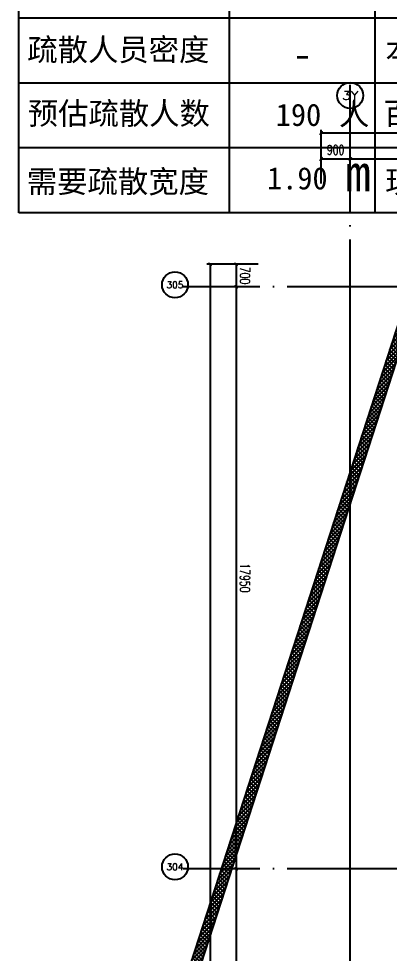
# Model space of a CAD drawing. Extents: x -821772 to -21949, y 506164 to 1049594.
# Drawn here: x -323083 to -311648, y 600169 to 628991 of the extents above; entities that cross this region are included whole.
import ezdxf
from ezdxf.enums import TextEntityAlignment as Align
from ezdxf.xclip import XClip

# ---------------------------------------------------------------- set-up
doc = ezdxf.new("R2010")
doc.units = 0
doc.header["$LTSCALE"] = 1000
doc.header["$MEASUREMENT"] = 0
doc.header["$XCLIPFRAME"] = 2
doc.linetypes.add('10平面20250807_t3$0$DOTE', pattern=[2.42, 2, -0.2, 0.02, -0.2])
doc.layers.get('Defpoints').update_dxf_attribs({"color": 210})
for name, color, linetype in [('10平面20250807_t3$0$A-AXIS-D', 8, 'Continuous'), ('10平面20250807_t3$0$A-AXIS-DOTE', 8, '10平面20250807_t3$0$DOTE'), ('10平面20250807_t3$0$A-SFCE', 8, 'Continuous'), ('10平面20250807_t3$0$A-彩色打印层', 8, 'Continuous'), ('10平面20250807_t3$0$AS-WALL', 8, 'Continuous'), ('10平面20250807_t3$0$PUB_HATCH', 8, 'Continuous'), ('10平面20250807_t3$0$PUB_TEXT', 8, 'Continuous'), ('SPACE', 7, 'Continuous')]:
    doc.layers.add(name, color=color, linetype=linetype)
doc.styles.add('10平面20250807_t3$0$_TCH_AXIS', font='COMPLEX', dxfattribs={"bigfont": 'GBCBIG'})
doc.styles.add('10平面20250807_t3$0$_TCH_DIM_T3', font='SIMPLEX', dxfattribs={"width": 0.705882, "bigfont": 'GBCBIG'})
doc.styles.add('10平面20250807_t3$0$A-DIM_T3', font='SIMPLEX', dxfattribs={"width": 0.705882, "bigfont": 'GBCBIG'})
doc.styles.add('分区$0$黑体', font='')
doc.styles.get('分区$0$黑体').set_extended_font_data('SimHei')
doc.dimstyles.new('10平面20250807_t3$0$_TCH_ARCH&&100', dxfattribs={"dimtxt": 297.5, "dimasz": 100, "dimexe": 100, "dimexo": 100, "dimgap": 126.25, "dimtad": 1, "dimdec": 0, "dimzin": 0, "dimdsep": 46, "dimtxsty": '10平面20250807_t3$0$_TCH_DIM_T3', "dimblk": '10平面20250807_t3$0$_ArchTick', "dimcen": 0.09, "dimclrt": 7, "dimazin": 2, "dimtfac": 1, "dimtdec": 0, "dimtix": 1, "dimtmove": 2, "dimatfit": 3, "dimfxl": 0, "dimtolj": 1, "dimtzin": 0, "dimarcsym": 0})
doc.dimstyles.new('10平面20250807_t3$0$A-DIM&&100', dxfattribs={"dimtxt": 297.5, "dimasz": 100, "dimexe": 100, "dimexo": 100, "dimgap": 126.25, "dimtad": 1, "dimdec": 0, "dimzin": 0, "dimdsep": 46, "dimtxsty": '10平面20250807_t3$0$A-DIM_T3', "dimblk": '10平面20250807_t3$0$_ArchTick', "dimcen": 0.09, "dimclrt": 7, "dimazin": 2, "dimtfac": 1, "dimtdec": 0, "dimtix": 1, "dimtmove": 2, "dimatfit": 3, "dimfxl": 0, "dimtolj": 1, "dimtzin": 0, "dimarcsym": 0})

# ---------------------------------------------------------------- blocks, each defined once
blk = doc.blocks.new('121342115423wertwert')
for p, q in [((2764085, 1921579), (2764085, 1931579)), ((2770585, 1921579), (2770585, 1931579)), ((2775085, 1921579), (2775085, 1931579)), ((2781585, 1931579), (2781585, 1921579)), ((2785585, 1931579), (2785585, 1921579))]:
    blk.add_line(p, q)
for points in [[(2785585, 1931579), (2764085, 1931579)], [(2785585, 1929579), (2764085, 1929579)], [(2785585, 1927579), (2764085, 1927579)], [(2785585, 1925579), (2764085, 1925579)], [(2785585, 1923579), (2764085, 1923579)], [(2785585, 1921579), (2764085, 1921579)]]:
    blk.add_lwpolyline(points)
at = {"style": '分区$0$黑体'}
for s, height, p in [('防火分区说明：', 686.6, (2764153, 1931970)), ('防火分区编号：', 686.6, (2764248, 1930053)), ('防火分区性质：', 686.6, (2775298, 1930053)), ('防火分区面积', 686.6, (2764350, 1927988)), ('2', 344, (2774808, 1928647)), ('应≤', 686.6, (2775484, 1927988)), ('2', 344, (2781186, 1928647)), ('m', 1144, (2774075, 1927827)), ('m', 1144, (2780452, 1927827)), ('疏散人员密度', 686.6, (2764350, 1926264)), ('本建筑总层数', 686.6, (2775400, 1926234)), ('层', 687, (2784454, 1926176)), ('预估疏散人数', 686.6, (2764366, 1924299)), ('人', 687, (2773967, 1924284)), ('百人疏散宽度', 686.6, (2775339, 1924299)), ('m', 1144, (2784513, 1924241)), ('需要疏散宽度', 686.6, (2764336, 1922197)), ('m', 1144, (2774164, 1922234)), ('现有疏散宽度', 686.6, (2775384, 1922197)), ('m', 1144, (2784513, 1922149))]:
    blk.add_text(s, height=height, dxfattribs=at).set_placement(p)
at = {"layer": 'SPACE', "color": 4, "style": '分区$0$黑体'}
blk.add_text('1.0', height=686.6, dxfattribs=at).set_placement((2782528, 1924165))
blk = doc.blocks.new('10平面20250807_t3$0$_ArchTick')
at = {"color": 0, "linetype": 'ByBlock', "const_width": 0.4}
blk.add_lwpolyline([(-0.5, -0.5), (0.5, 0.5)], dxfattribs=at)
blk = doc.blocks.new('*D9987')
at = {"layer": '10平面20250807_t3$0$A-AXIS-D', "color": 0, "lineweight": -2}
for p, q in [((-94953, -183400), (-95739, -183400)), ((-95639, -183400), (-95639, -184100)), ((-94953, -184100), (-95739, -184100))]:
    blk.add_line(p, q, dxfattribs=at)
at = {"layer": 'Defpoints', "color": 0}
for p in [(-94853, -183400), (-95639, -184100), (-94853, -184100)]:
    blk.add_point(p, dxfattribs=at)
at = {"layer": '10平面20250807_t3$0$A-AXIS-D', "color": 0, "lineweight": -2, "xscale": 100, "yscale": 100, "zscale": 100}
for p, rotation in [((-95639, -183400), 90), ((-95639, -184100), 270)]:
    blk.add_blockref('10平面20250807_t3$0$_ArchTick', p, dxfattribs=dict(at, rotation=rotation))
at = {"layer": '10平面20250807_t3$0$A-AXIS-D', "color": 7, "insert": (-95364, -183750), "char_height": 297.5, "attachment_point": 5, "rotation": 270, "style": '10平面20250807_t3$0$A-DIM_T3'}
blk.add_mtext('\\A1;700', dxfattribs=at)
blk = doc.blocks.new('*D9988')
at = {"layer": '10平面20250807_t3$0$A-AXIS-D', "color": 0, "lineweight": -2}
for p, q in [((-94953, -184100), (-95739, -184100)), ((-95639, -184100), (-95639, -202050)), ((-94953, -202050), (-95739, -202050))]:
    blk.add_line(p, q, dxfattribs=at)
at = {"layer": 'Defpoints', "color": 0}
for p in [(-94853, -184100), (-95639, -202050), (-94853, -202050)]:
    blk.add_point(p, dxfattribs=at)
at = {"layer": '10平面20250807_t3$0$A-AXIS-D', "color": 0, "lineweight": -2, "xscale": 100, "yscale": 100, "zscale": 100}
for p, rotation in [((-95639, -184100), 90), ((-95639, -202050), 270)]:
    blk.add_blockref('10平面20250807_t3$0$_ArchTick', p, dxfattribs=dict(at, rotation=rotation))
at = {"layer": '10平面20250807_t3$0$A-AXIS-D', "color": 7, "insert": (-95364, -193075), "char_height": 297.5, "attachment_point": 5, "rotation": 270, "style": '10平面20250807_t3$0$A-DIM_T3'}
blk.add_mtext('\\A1;17950', dxfattribs=at)
blk = doc.blocks.new('*D9989')
at = {"layer": '10平面20250807_t3$0$A-AXIS-D', "color": 0, "lineweight": -2}
for p, q in [((-94953, -202050), (-95739, -202050)), ((-95639, -202050), (-95639, -220000)), ((-94953, -220000), (-95739, -220000))]:
    blk.add_line(p, q, dxfattribs=at)
at = {"layer": 'Defpoints', "color": 0}
for p in [(-94853, -202050), (-95639, -220000), (-94853, -220000)]:
    blk.add_point(p, dxfattribs=at)
at = {"layer": '10平面20250807_t3$0$A-AXIS-D', "color": 0, "lineweight": -2, "xscale": 100, "yscale": 100, "zscale": 100}
for p, rotation in [((-95639, -202050), 90), ((-95639, -220000), 270)]:
    blk.add_blockref('10平面20250807_t3$0$_ArchTick', p, dxfattribs=dict(at, rotation=rotation))
at = {"layer": '10平面20250807_t3$0$A-AXIS-D', "color": 7, "insert": (-95364, -211025), "char_height": 297.5, "attachment_point": 5, "rotation": 270, "style": '10平面20250807_t3$0$A-DIM_T3'}
blk.add_mtext('\\A1;17950', dxfattribs=at)
blk = doc.blocks.new('*D10050')
at = {"layer": '10平面20250807_t3$0$A-AXIS-D', "color": 0, "lineweight": -2}
for p, q in [((-95053, -183400), (-96539, -183400)), ((-96439, -183400), (-96439, -256600)), ((-95053, -256600), (-96539, -256600))]:
    blk.add_line(p, q, dxfattribs=at)
at = {"layer": 'Defpoints', "color": 0}
for p in [(-94953, -183400), (-96439, -256600), (-94953, -256600)]:
    blk.add_point(p, dxfattribs=at)
at = {"layer": '10平面20250807_t3$0$A-AXIS-D', "color": 0, "lineweight": -2, "xscale": 100, "yscale": 100, "zscale": 100}
for p, rotation in [((-96439, -183400), 90), ((-96439, -256600), 270)]:
    blk.add_blockref('10平面20250807_t3$0$_ArchTick', p, dxfattribs=dict(at, rotation=rotation))
at = {"layer": '10平面20250807_t3$0$A-AXIS-D', "color": 7, "insert": (-96164, -220000), "char_height": 297.5, "attachment_point": 5, "rotation": 270, "style": '10平面20250807_t3$0$A-DIM_T3'}
blk.add_mtext('\\A1;73200', dxfattribs=at)
blk = doc.blocks.new('*D10051')
at = {"layer": '10平面20250807_t3$0$A-AXIS-D', "color": 0, "lineweight": -2}
for p, q in [((-93018, -180910), (-93018, -180052)), ((-92118, -180910), (-92118, -180052)), ((-93018, -180152), (-92118, -180152))]:
    blk.add_line(p, q, dxfattribs=at)
at = {"layer": 'Defpoints', "color": 0}
for p in [(-92118, -180152), (-93018, -181010), (-92118, -181010)]:
    blk.add_point(p, dxfattribs=at)
at = {"layer": '10平面20250807_t3$0$A-AXIS-D', "color": 0, "lineweight": -2, "xscale": 100, "yscale": 100, "zscale": 100, "rotation": 180}
blk.add_blockref('10平面20250807_t3$0$_ArchTick', (-93018, -180152), dxfattribs=at)
at = {"layer": '10平面20250807_t3$0$A-AXIS-D', "color": 0, "lineweight": -2, "xscale": 100, "yscale": 100, "zscale": 100}
blk.add_blockref('10平面20250807_t3$0$_ArchTick', (-92118, -180152), dxfattribs=at)
at = {"layer": '10平面20250807_t3$0$A-AXIS-D', "color": 7, "insert": (-92568, -179877), "char_height": 297.5, "attachment_point": 5, "style": '10平面20250807_t3$0$_TCH_DIM_T3'}
blk.add_mtext('\\A1;900', dxfattribs=at)
blk = doc.blocks.new('*D10052')
at = {"layer": '10平面20250807_t3$0$A-AXIS-D', "color": 0, "lineweight": -2}
for p, q in [((-92118, -180910), (-92118, -180052)), ((-83118, -180910), (-83118, -180052)), ((-92118, -180152), (-83118, -180152))]:
    blk.add_line(p, q, dxfattribs=at)
at = {"layer": 'Defpoints', "color": 0}
for p in [(-83118, -180152), (-92118, -181010), (-83118, -181010)]:
    blk.add_point(p, dxfattribs=at)
at = {"layer": '10平面20250807_t3$0$A-AXIS-D', "color": 0, "lineweight": -2, "xscale": 100, "yscale": 100, "zscale": 100, "rotation": 180}
blk.add_blockref('10平面20250807_t3$0$_ArchTick', (-92118, -180152), dxfattribs=at)
at = {"layer": '10平面20250807_t3$0$A-AXIS-D', "color": 0, "lineweight": -2, "xscale": 100, "yscale": 100, "zscale": 100}
blk.add_blockref('10平面20250807_t3$0$_ArchTick', (-83118, -180152), dxfattribs=at)
at = {"layer": '10平面20250807_t3$0$A-AXIS-D', "color": 7, "insert": (-87618, -179877), "char_height": 297.5, "attachment_point": 5, "style": '10平面20250807_t3$0$_TCH_DIM_T3'}
blk.add_mtext('\\A1;9000', dxfattribs=at)
blk = doc.blocks.new('*D10074')
at = {"layer": '10平面20250807_t3$0$A-AXIS-D', "color": 0, "lineweight": -2}
for p, q in [((-93018, -180810), (-93018, -179252)), ((92682, -180810), (92682, -179252)), ((-93018, -179352), (92682, -179352))]:
    blk.add_line(p, q, dxfattribs=at)
at = {"layer": 'Defpoints', "color": 0}
for p in [(92682, -179352), (-93018, -180910), (92682, -180910)]:
    blk.add_point(p, dxfattribs=at)
at = {"layer": '10平面20250807_t3$0$A-AXIS-D', "color": 0, "lineweight": -2, "xscale": 100, "yscale": 100, "zscale": 100, "rotation": 180}
blk.add_blockref('10平面20250807_t3$0$_ArchTick', (-93018, -179352), dxfattribs=at)
at = {"layer": '10平面20250807_t3$0$A-AXIS-D', "color": 0, "lineweight": -2, "xscale": 100, "yscale": 100, "zscale": 100}
blk.add_blockref('10平面20250807_t3$0$_ArchTick', (92682, -179352), dxfattribs=at)
at = {"layer": '10平面20250807_t3$0$A-AXIS-D', "color": 7, "insert": (-168, -179077), "char_height": 297.5, "attachment_point": 5, "style": '10平面20250807_t3$0$_TCH_DIM_T3'}
blk.add_mtext('\\A1;185700', dxfattribs=at)
blk = doc.blocks.new('10平面20250807_t3$0$dote')
at = {"layer": '10平面20250807_t3$0$A-AXIS-D'}
for centre in [(-92117.8, -178196), (-97524.5, -184035.7), (-97524.5, -201985.7)]:
    blk.add_circle(centre, 400, dxfattribs=at)
at = {"layer": '10平面20250807_t3$0$A-AXIS-DOTE', "ltscale": 2}
for p, q in [((-92117.8, -264080), (-92117.8, -177865)), ((98696.4, -184100), (-97273.6, -184100)), ((98696.4, -202050), (-97273.6, -202050))]:
    blk.add_line(p, q, dxfattribs=at)
at = {"layer": '10平面20250807_t3$0$PUB_TEXT', "style": '10平面20250807_t3$0$_TCH_AXIS'}
for s, height, p, p2 in [('3Y', 270.86, (-92362.9, -178331.5), (-91872.7, -178331.5)), ('305', 206.28, (-97784.8, -184138.9), (-97264.2, -184138.9)), ('304', 199.75, (-97786.1, -202085.6), (-97262.9, -202085.6))]:
    blk.add_text(s, height=height, dxfattribs=at).set_placement(p, p2, align=Align.FIT)
at = {"layer": '10平面20250807_t3$0$A-AXIS-D'}
for base, p1, p2, picture, middle in [((92682.2, -179352.2), (-93017.8, -180910.2), (92682.2, -180910.2), '*D10074', (-167.8, -179077.2)), ((-92117.8, -180152.2), (-93017.8, -181010.2), (-92117.8, -181010.2), '*D10051', (-92567.8, -179877.2)), ((-83117.8, -180152.2), (-92117.8, -181010.2), (-83117.8, -181010.2), '*D10052', (-87617.8, -179877.2))]:
    dim = blk.add_linear_dim(base=base, p1=p1, p2=p2, angle=0, dimstyle='10平面20250807_t3$0$_TCH_ARCH&&100', override={"dimgap": 0}, dxfattribs=at)
    dim.commit()
    dim.dimension.update_dxf_attribs({"geometry": picture, "text_midpoint": middle, "dimtype": 129})
for base, p1, p2, picture, middle in [((-96439.4, -256600.1), (-94953, -183400), (-94953, -256600.1), '*D10050', (-96164.4, -220000)), ((-95639.4, -184100), (-94853, -183400), (-94853, -184100), '*D9987', (-95364.4, -183750)), ((-95639.4, -202050), (-94853, -184100), (-94853, -202050), '*D9988', (-95364.4, -193075)), ((-95639.4, -220000), (-94853, -202050), (-94853, -220000), '*D9989', (-95364.4, -211025))]:
    dim = blk.add_linear_dim(base=base, p1=p1, p2=p2, angle=270, dimstyle='10平面20250807_t3$0$A-DIM&&100', override={"dimgap": 0}, dxfattribs=at)
    dim.commit()
    dim.dimension.update_dxf_attribs({"geometry": picture, "text_midpoint": middle, "dimtype": 129, "text_rotation": 270})
blk = doc.blocks.new('10平面20250807_t3')
at = {"layer": '10平面20250807_t3$0$PUB_HATCH'}
h = blk.add_hatch(dxfattribs=at)
h.set_pattern_fill('多孔材料', color=256, scale=30, style=0)
h.set_pattern_definition([(45, (60, 0), (-60.000061, 60.000061), []), (135, (60, 0), (-60.000061, -60.000061), [])])
h.paths.add_polyline_path([(-309561.9, 624210.1), (-309780, 624510.1), (-322210.2, 586199.9), (-321924.8, 586107.3)])
at = {"layer": '10平面20250807_t3$0$A-SFCE'}
blk.add_lwpolyline([(-308329.1, 587810.1), (-308329.1, 624210.1), (-309561.9, 624210.1), (-321372.4, 587810.1)], close=True, dxfattribs=at)
at = {"layer": '10平面20250807_t3$0$A-彩色打印层'}
blk.add_line((-312854.2, 602770), (-312854.2, 620720), dxfattribs=at)
at = {"layer": '10平面20250807_t3$0$AS-WALL'}
for p, q in [((-309780, 624510.1), (-322210.2, 586199.9)), ((-309561.9, 624210.1), (-321924.8, 586107.3))]:
    blk.add_line(p, q, dxfattribs=at)
blk.add_blockref('10平面20250807_t3$0$dote', (-220736.4, 804820), dxfattribs=at)

msp = doc.modelspace()

# ---------------------------------------------------------------- block references
at = {"ltscale": 100}
ref = msp.add_blockref('10平面20250807_t3', (0, 0), dxfattribs=at)
XClip(ref).set_block_clipping_path([(-386212.6353242097, 506163.79756496), (-21948.7593967821, 884998.2285294847)])

# ---------------------------------------------------------------- next in the draw order: block references
at = {"layer": 'SPACE', "color": 4}
msp.add_blockref('121342115423wertwert', (-3087167.7, -1298571.1), dxfattribs=at)

# ---------------------------------------------------------------- next in the draw order: texts
at = {"layer": 'SPACE', "color": 4, "style": '分区$0$黑体'}
for s, height, p in [('-', 859.4, (-314620.6, 627468.4)), ('190', 686.59, (-315150.7, 625683.9)), ('1.90', 686.59, (-315419.4, 623726.3))]:
    msp.add_text(s, height=height, dxfattribs=at).set_placement(p)

doc.saveas('drawing.dxf')
